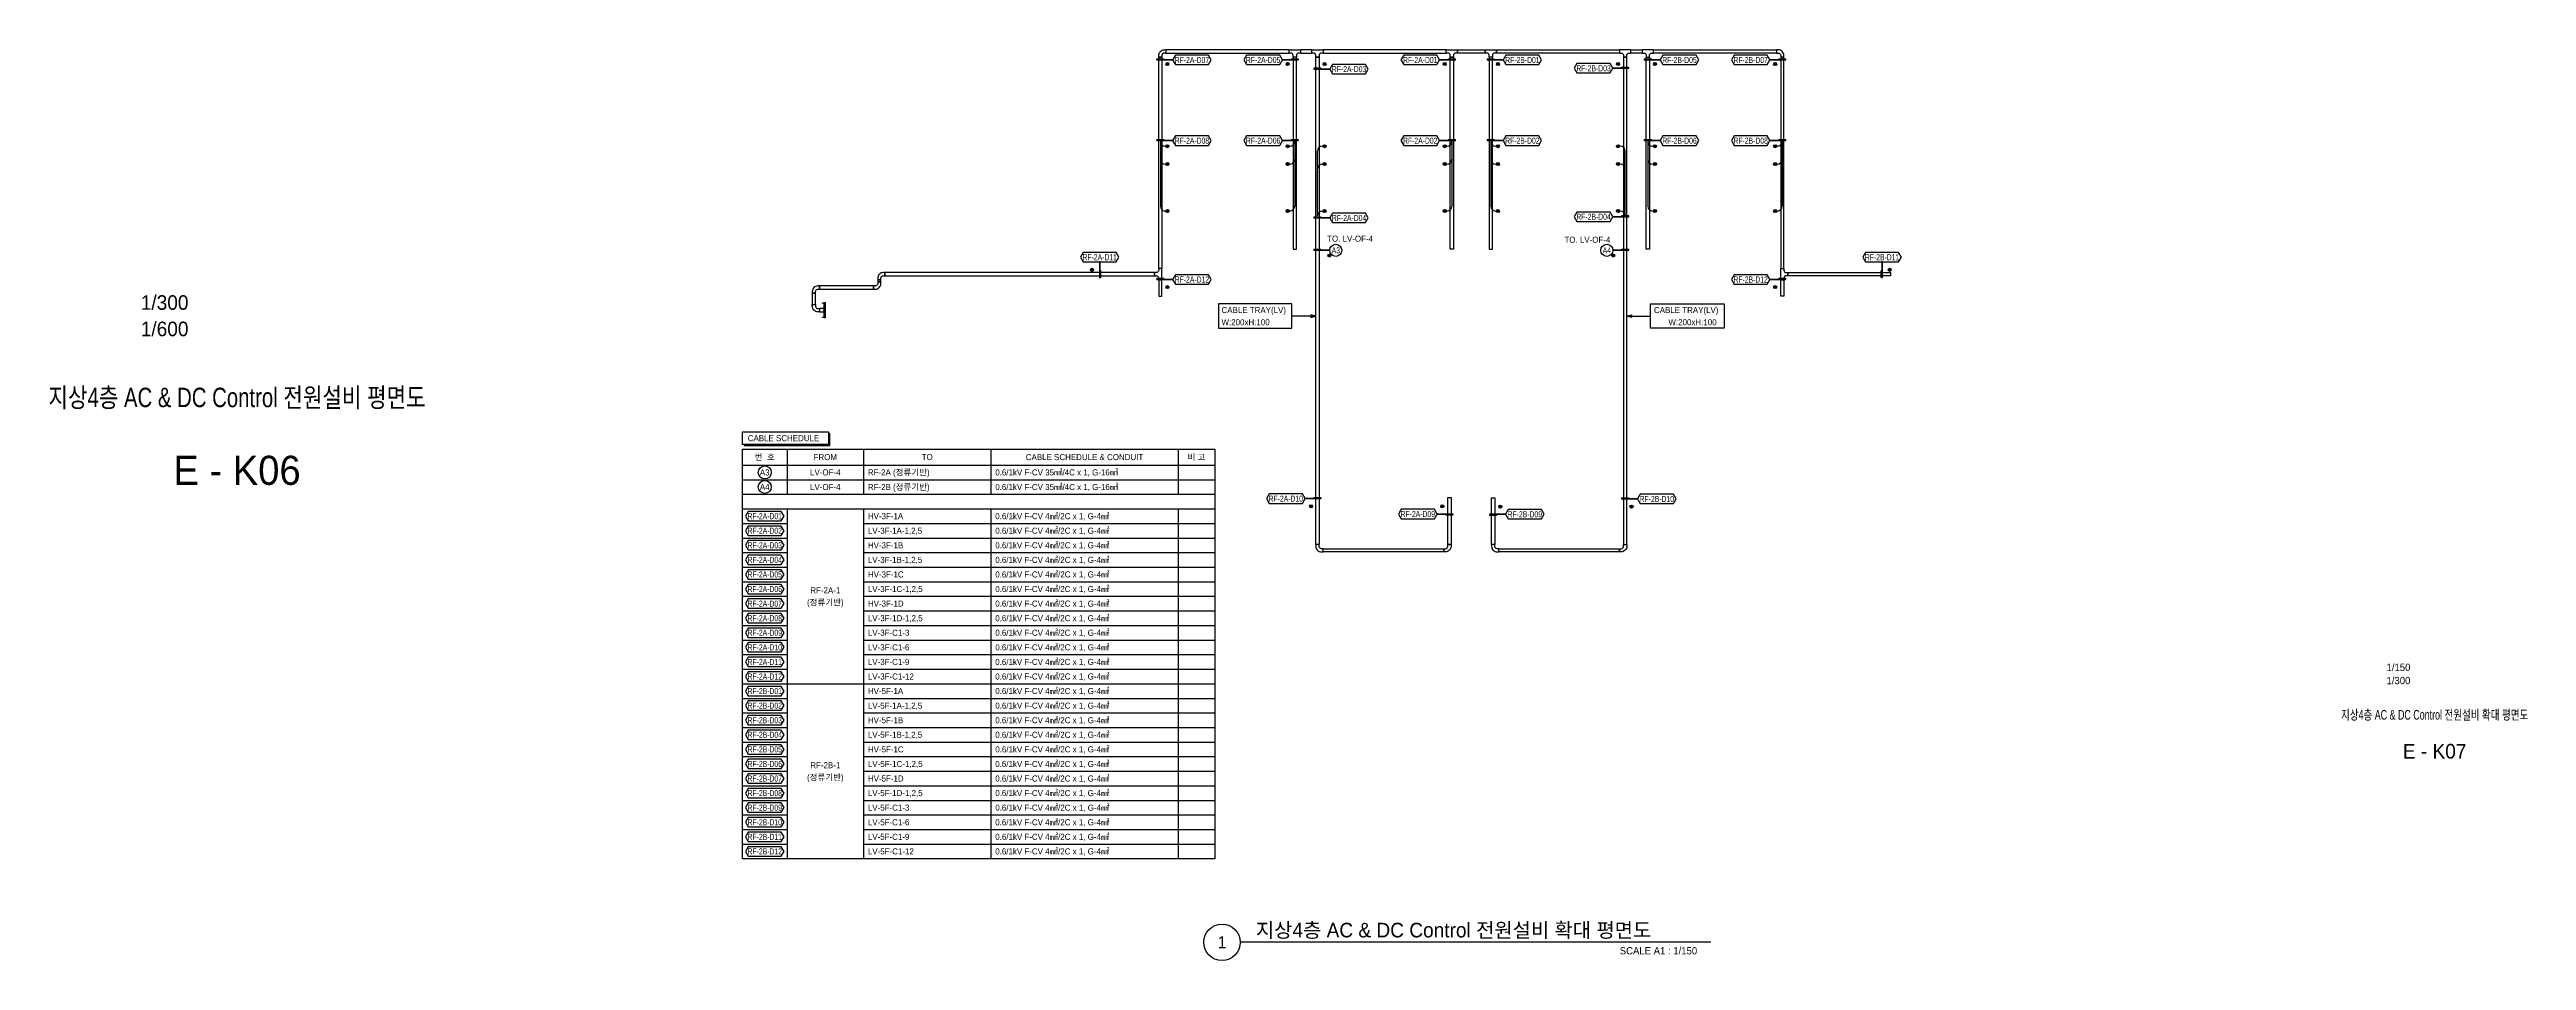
# Model space of a CAD drawing. Header units: millimetres. Extents: x 33052 to 374593, y 4425 to 1197630.
# Drawn here: x 221674 to 374593, y 717225 to 773471 of the extents above; entities that cross this region are included whole.
import ezdxf
from ezdxf.enums import TextEntityAlignment as Align

# ---------------------------------------------------------------- set-up
doc = ezdxf.new("R2010")
doc.units = ezdxf.units.MM
doc.header["$LTSCALE"] = 50
for name, color, linetype in [('-----26 Electrical Cable Tray_CONT', 3, 'Continuous'), ('-----29 Indicator', 1, 'Continuous'), ('-----29 주기', 1, 'Continuous'), ('-----30 Text', 2, 'Continuous'), ('-----41 Drawing Title', 2, 'Continuous'), ('-----42 Drawing Number', 2, 'Continuous'), ('-----43 Drawing Scale', 3, 'Continuous'), ('AC CONTROL CABLE', 4, 'Continuous'), ('DC CONTROL CABLE', 1, 'Continuous')]:
    doc.layers.add(name, color=color, linetype=linetype)
doc.styles.add('ELEC', font='')
doc.styles.get('ELEC').set_extended_font_data('Dotum')

msp = doc.modelspace()

# ---------------------------------------------------------------- hatches: boundary and pattern name
at = {"layer": 'AC CONTROL CABLE', "linetype": 'Continuous'}
h = msp.add_hatch(color=256, dxfattribs=at)
edge = h.paths.add_edge_path()
edge.add_arc((300690, 760750), 93.6, 180, 540, ccw=False)
h = msp.add_hatch(color=256, dxfattribs=at)
edge = h.paths.add_edge_path()
edge.add_arc((318210, 760750), 93.6, 0, 360)
at = {"layer": 'DC CONTROL CABLE', "linetype": 'Continuous'}
h = msp.add_hatch(color=256, dxfattribs=at)
edge = h.paths.add_edge_path()
edge.add_arc((290690, 772575), 93.6, 180, 540, ccw=False)
h = msp.add_hatch(color=256, dxfattribs=at)
edge = h.paths.add_edge_path()
edge.add_arc((298110, 772575), 93.6, 0, 360)
h = msp.add_hatch(color=256, dxfattribs=at)
edge = h.paths.add_edge_path()
edge.add_arc((300390, 772575), 93.6, 180, 540, ccw=False)
h = msp.add_hatch(color=256, dxfattribs=at)
edge = h.paths.add_edge_path()
edge.add_arc((307810, 772575), 93.6, 0, 360)
h = msp.add_hatch(color=256, dxfattribs=at)
edge = h.paths.add_edge_path()
edge.add_arc((311090, 772575), 93.6, 180, 540, ccw=False)
h = msp.add_hatch(color=256, dxfattribs=at)
edge = h.paths.add_edge_path()
edge.add_arc((318510, 772575), 93.6, 0, 360)
h = msp.add_hatch(color=256, dxfattribs=at)
edge = h.paths.add_edge_path()
edge.add_arc((320790, 772575), 93.6, 180, 540, ccw=False)
h = msp.add_hatch(color=256, dxfattribs=at)
edge = h.paths.add_edge_path()
edge.add_arc((328210, 772575), 93.6, 0, 360)
h = msp.add_hatch(color=256, dxfattribs=at)
edge = h.paths.add_edge_path()
edge.add_arc((290690, 767500), 93.6, 180, 540, ccw=False)
h = msp.add_hatch(color=256, dxfattribs=at)
edge = h.paths.add_edge_path()
edge.add_arc((290690, 766400), 93.6, 180, 540, ccw=False)
h = msp.add_hatch(color=256, dxfattribs=at)
edge = h.paths.add_edge_path()
edge.add_arc((298110, 767500), 93.6, 0, 360)
h = msp.add_hatch(color=256, dxfattribs=at)
edge = h.paths.add_edge_path()
edge.add_arc((298110, 766400), 93.6, 0, 360)
h = msp.add_hatch(color=256, dxfattribs=at)
edge = h.paths.add_edge_path()
edge.add_arc((300390, 767500), 93.6, 180, 540, ccw=False)
h = msp.add_hatch(color=256, dxfattribs=at)
edge = h.paths.add_edge_path()
edge.add_arc((300390, 766400), 93.6, 180, 540, ccw=False)
h = msp.add_hatch(color=256, dxfattribs=at)
edge = h.paths.add_edge_path()
edge.add_arc((307810, 767500), 93.6, 0, 360)
h = msp.add_hatch(color=256, dxfattribs=at)
edge = h.paths.add_edge_path()
edge.add_arc((307810, 766400), 93.6, 0, 360)
h = msp.add_hatch(color=256, dxfattribs=at)
edge = h.paths.add_edge_path()
edge.add_arc((311090, 767500), 93.6, 180, 540, ccw=False)
h = msp.add_hatch(color=256, dxfattribs=at)
edge = h.paths.add_edge_path()
edge.add_arc((311090, 766400), 93.6, 180, 540, ccw=False)
h = msp.add_hatch(color=256, dxfattribs=at)
edge = h.paths.add_edge_path()
edge.add_arc((318510, 767500), 93.6, 0, 360)
h = msp.add_hatch(color=256, dxfattribs=at)
edge = h.paths.add_edge_path()
edge.add_arc((318510, 766400), 93.6, 0, 360)
h = msp.add_hatch(color=256, dxfattribs=at)
edge = h.paths.add_edge_path()
edge.add_arc((320790, 767500), 93.6, 180, 540, ccw=False)
h = msp.add_hatch(color=256, dxfattribs=at)
edge = h.paths.add_edge_path()
edge.add_arc((320790, 766400), 93.6, 180, 540, ccw=False)
h = msp.add_hatch(color=256, dxfattribs=at)
edge = h.paths.add_edge_path()
edge.add_arc((328210, 767500), 93.6, 0, 360)
h = msp.add_hatch(color=256, dxfattribs=at)
edge = h.paths.add_edge_path()
edge.add_arc((328210, 766400), 93.6, 0, 360)
h = msp.add_hatch(color=256, dxfattribs=at)
edge = h.paths.add_edge_path()
edge.add_arc((290690, 763500), 93.6, 180, 540, ccw=False)
h = msp.add_hatch(color=256, dxfattribs=at)
edge = h.paths.add_edge_path()
edge.add_arc((298110, 763500), 93.6, 0, 360)
h = msp.add_hatch(color=256, dxfattribs=at)
edge = h.paths.add_edge_path()
edge.add_arc((300390, 763500), 93.6, 180, 540, ccw=False)
h = msp.add_hatch(color=256, dxfattribs=at)
edge = h.paths.add_edge_path()
edge.add_arc((307810, 763500), 93.6, 0, 360)
h = msp.add_hatch(color=256, dxfattribs=at)
edge = h.paths.add_edge_path()
edge.add_arc((311090, 763500), 93.6, 180, 540, ccw=False)
h = msp.add_hatch(color=256, dxfattribs=at)
edge = h.paths.add_edge_path()
edge.add_arc((318510, 763500), 93.6, 0, 360)
h = msp.add_hatch(color=256, dxfattribs=at)
edge = h.paths.add_edge_path()
edge.add_arc((320790, 763500), 93.6, 180, 540, ccw=False)
h = msp.add_hatch(color=256, dxfattribs=at)
edge = h.paths.add_edge_path()
edge.add_arc((328210, 763500), 93.6, 0, 360)
h = msp.add_hatch(color=256, dxfattribs=at)
edge = h.paths.add_edge_path()
edge.add_arc((286036, 759868), 93.6, -90, 270)
h = msp.add_hatch(color=256, dxfattribs=at)
edge = h.paths.add_edge_path()
edge.add_arc((290690, 758800), 93.6, 180, 540, ccw=False)
h = msp.add_hatch(color=256, dxfattribs=at)
edge = h.paths.add_edge_path()
edge.add_arc((328210, 758800), 93.6, 0, 360)
h = msp.add_hatch(color=256, dxfattribs=at)
edge = h.paths.add_edge_path()
edge.add_arc((335284, 759868), 93.6, 270, 630, ccw=False)
h = msp.add_hatch(color=256, dxfattribs=at)
edge = h.paths.add_edge_path()
edge.add_arc((299560, 745266), 93.6, 0, 360)
h = msp.add_hatch(color=256, dxfattribs=at)
edge = h.paths.add_edge_path()
edge.add_arc((307659, 745265), 93.6, 360, 720, ccw=False)
h = msp.add_hatch(color=256, dxfattribs=at)
edge = h.paths.add_edge_path()
edge.add_arc((311241, 745249), 93.6, -180, 180)
h = msp.add_hatch(color=256, dxfattribs=at)
edge = h.paths.add_edge_path()
edge.add_arc((319340, 745249), 93.6, -180, 180, ccw=False)

# ---------------------------------------------------------------- linework, layer by layer
at = {"layer": '-----26 Electrical Cable Tray_CONT', "elevation": 0}
for points in [[(290500, 773250, 0.4142136), (290350, 773100), (290350, 773000), (290150, 773000), (290150, 773100, -0.4142136), (290500, 773450), (290600, 773450), (290600, 773250)], [(298200, 773250), (298200, 773450), (298900, 773450), (298900, 773250), (298800, 773250, 0.4142136), (298650, 773100), (298650, 773000), (298450, 773000), (298450, 773100, 0.4142136), (298300, 773250)], [(299600, 773250), (299600, 773450), (300300, 773450), (300300, 773250), (300200, 773250, 0.4142136), (300050, 773100), (300050, 773000), (299850, 773000), (299850, 773100, 0.4142136), (299700, 773250)], [(307899, 773250), (307899, 773450), (308599, 773450), (308599, 773250), (308499, 773250, 0.4142136), (308349, 773100), (308349, 773000), (308149, 773000), (308149, 773100, 0.4142136), (307999, 773250)], [(310299, 773250), (310299, 773450), (310999, 773450), (310999, 773250), (310899, 773250, 0.4142136), (310749, 773100), (310749, 773000), (310549, 773000), (310549, 773100, 0.4142136), (310399, 773250)], [(319300, 773250), (319300, 773450), (318600, 773450), (318600, 773250), (318700, 773250, -0.4142136), (318850, 773100), (318850, 773000), (319050, 773000), (319050, 773100, -0.4142136), (319200, 773250)], [(320700, 773250), (320700, 773450), (320000, 773450), (320000, 773250), (320100, 773250, -0.4142136), (320250, 773100), (320250, 773000), (320450, 773000), (320450, 773100, -0.4142136), (320600, 773250)], [(328400, 773250, -0.4142136), (328550, 773100), (328550, 773000), (328750, 773000), (328750, 773100, 0.4142136), (328400, 773450), (328300, 773450), (328300, 773250)], [(268962, 758525, -0.4142136), (269112, 758675), (269212, 758675), (269212, 758875), (269112, 758875, 0.4142136), (268762, 758525), (268762, 758425), (268962, 758425)], [(272802, 759025, -0.4142136), (272652, 758875), (272552, 758875), (272552, 758675), (272652, 758675, 0.4142136), (273002, 759025), (273002, 759125), (272802, 759125)], [(273002, 759350, -0.4142136), (273152, 759500), (273252, 759500), (273252, 759700), (273152, 759700, 0.4142136), (272802, 759350), (272802, 759250), (273002, 759250)], [(290150, 759250), (290350, 759250), (290350, 759950), (290150, 759950), (290150, 759850, -0.4142136), (290000, 759700), (289900, 759700), (289900, 759500), (290000, 759500, -0.4142136), (290150, 759350)], [(328750, 759250), (328550, 759250), (328550, 759950), (328750, 759950), (328750, 759850, 0.4142136), (328900, 759700), (329000, 759700), (329000, 759500), (328900, 759500, 0.4142136), (328750, 759350)], [(268962, 757625, 0.4142136), (269112, 757475), (269212, 757475), (269212, 757275), (269112, 757275, -0.4142136), (268762, 757625), (268762, 757725), (268962, 757725)], [(307849, 742650, 0.4142136), (307999, 742800), (307999, 742900), (308199, 742900), (308199, 742800, -0.4142136), (307849, 742450), (307749, 742450), (307749, 742650)], [(311051, 742650, -0.4142136), (310901, 742800), (310901, 742900), (310701, 742900), (310701, 742800, 0.4142136), (311051, 742450), (311151, 742450), (311151, 742650)], [(318700, 742650, 0.4142136), (318850, 742800), (318850, 742900), (319050, 742900), (319050, 742800, -0.4142136), (318700, 742450), (318600, 742450), (318600, 742650)]]:
    msp.add_lwpolyline(points, format="xyb", close=True, dxfattribs=at)
for points in [[(290350, 759950), (290150, 759950), (290150, 773000), (290350, 773000)], [(298200, 773250), (298200, 773450), (290600, 773450), (290600, 773250)], [(298450, 761150), (298650, 761150), (298650, 773000), (298450, 773000)], [(299600, 773250), (299600, 773450), (298900, 773450), (298900, 773250)], [(300050, 742900), (299850, 742900), (299850, 773000), (300050, 773000)], [(307899, 773250), (307899, 773450), (300300, 773450), (300300, 773250)], [(308350, 761150), (308150, 761150), (308149, 773000), (308349, 773000)], [(308599, 773250), (308599, 773450), (310299, 773450), (310299, 773250)], [(310550, 761150), (310750, 761150), (310749, 773000), (310549, 773000)], [(310999, 773250), (310999, 773450), (318600, 773450), (318600, 773250)], [(318850, 742900), (319050, 742900), (319050, 773000), (318850, 773000)], [(319300, 773250), (319300, 773450), (320000, 773450), (320000, 773250)], [(320450, 761150), (320250, 761150), (320250, 773000), (320450, 773000)], [(320700, 773250), (320700, 773450), (328300, 773450), (328300, 773250)], [(328550, 759950), (328750, 759950), (328750, 773000), (328550, 773000)], [(269212, 758875), (269212, 758675), (272552, 758675), (272552, 758875)], [(273002, 759250), (272802, 759250), (272802, 759125), (273002, 759125)], [(290150, 758250), (290350, 758250), (290350, 759250), (290150, 759250)], [(328750, 758250), (328550, 758250), (328550, 759250), (328750, 759250)], [(268962, 758425), (268762, 758425), (268762, 757725), (268962, 757725)], [(269500, 757275), (269500, 757475), (269212, 757475), (269212, 757275)], [(308199, 742900), (307999, 742900), (307999, 745815), (308199, 745815)], [(310901, 742900), (310701, 742900), (310701, 745799), (310901, 745799)]]:
    msp.add_lwpolyline(points, close=True, dxfattribs=at)
at = {"layer": '-----26 Electrical Cable Tray_CONT'}
for points in [[(273252, 759700), (273252, 759500), (289900, 759500), (289900, 759700)], [(335324, 759700), (335324, 759500), (329000, 759500), (329000, 759700)], [(300300, 742450), (300300, 742650), (307749, 742650), (307749, 742450)], [(311151, 742450), (311151, 742650), (318600, 742650), (318600, 742450)]]:
    msp.add_lwpolyline(points, close=True, dxfattribs=at)
msp.add_lwpolyline([(300200, 742650, -0.4142136), (300050, 742800), (300050, 742900), (299850, 742900), (299850, 742800, 0.4142136), (300200, 742450), (300300, 742450), (300300, 742650)], format="xyb", close=True, dxfattribs=at)
at = {"layer": '-----29 Indicator', "color": 1}
for p, q in [((299850, 757010), (298379, 757010)), ((299850, 757010), (299550, 757085)), ((299550, 757085), (299550, 756935)), ((299550, 756935), (299850, 757010)), ((319050, 757010), (319350, 757085)), ((319350, 756935), (319050, 757010)), ((319050, 757010), (320521, 757010)), ((319350, 757085), (319350, 756935))]:
    msp.add_line(p, q, dxfattribs=at)
at = {"layer": '-----29 Indicator', "lineweight": 100, "elevation": 0}
for points in [[(291013, 772826), (291013, 772826), (290042, 772826), (290042, 772879), (290458, 772879), (290458, 772790)], [(297787, 772826), (297787, 772826), (298758, 772826), (298758, 772879), (298342, 772879), (298342, 772790)], [(300713, 772264), (300713, 772264), (299742, 772264), (299742, 772317), (300158, 772317), (300158, 772228)], [(307487, 772826), (307487, 772826), (308458, 772826), (308458, 772879), (308042, 772879), (308042, 772790)], [(311413, 772826), (311413, 772826), (310442, 772826), (310442, 772879), (310858, 772879), (310858, 772790)], [(318187, 772313), (318187, 772313), (319158, 772313), (319158, 772367), (318742, 772367), (318742, 772278)], [(321113, 772826), (321113, 772826), (320142, 772826), (320142, 772879), (320558, 772879), (320558, 772790)], [(327887, 772826), (327887, 772826), (328858, 772826), (328858, 772879), (328442, 772879), (328442, 772790)], [(291013, 767845), (291013, 767845), (290042, 767845), (290042, 767898), (290458, 767898), (290458, 767809)], [(297787, 767845), (297787, 767845), (298758, 767845), (298758, 767898), (298342, 767898), (298342, 767809)], [(311413, 767845), (311413, 767845), (310442, 767845), (310442, 767898), (310858, 767898), (310858, 767809)], [(321113, 767845), (321113, 767845), (320142, 767845), (320142, 767898), (320558, 767898), (320558, 767809)], [(327887, 767845), (327887, 767845), (328858, 767845), (328858, 767898), (328442, 767898), (328442, 767809)], [(300713, 763072), (300713, 763072), (299742, 763072), (299742, 763125), (300158, 763125), (300158, 763036)], [(318187, 763147), (318187, 763147), (319158, 763147), (319158, 763201), (318742, 763201), (318742, 763112)], [(286509, 760363), (286509, 760363), (286509, 759392), (286563, 759392), (286563, 759808), (286474, 759808)], [(291013, 759273), (291013, 759273), (290042, 759273), (290042, 759327), (290458, 759327), (290458, 759238)], [(327887, 759273), (327887, 759273), (328858, 759273), (328858, 759327), (328442, 759327), (328442, 759238)], [(299187, 745740), (299187, 745740), (300158, 745740), (300158, 745793), (299742, 745793), (299742, 745704)], [(307336, 744792), (307336, 744792), (308307, 744792), (308307, 744739), (307891, 744739), (307891, 744828)], [(311564, 744775), (311564, 744775), (310593, 744775), (310593, 744722), (311009, 744722), (311009, 744811)], [(319713, 745722), (319713, 745722), (318742, 745722), (318742, 745775), (319158, 745775), (319158, 745686)]]:
    msp.add_lwpolyline(points, dxfattribs=at)
at = {"layer": '-----29 Indicator', "lineweight": 100}
for points in [[(307487, 767845), (307487, 767845), (308458, 767845), (308458, 767898), (308042, 767898), (308042, 767809)], [(300713, 761073), (300713, 761073), (299742, 761073), (299742, 761126), (300158, 761126), (300158, 761037)], [(318187, 761073), (318187, 761073), (319158, 761073), (319158, 761126), (318742, 761126), (318742, 761037)], [(334811, 760363), (334811, 760363), (334811, 759392), (334757, 759392), (334757, 759808), (334846, 759808)]]:
    msp.add_lwpolyline(points, dxfattribs=at)
at = {"layer": '-----29 Indicator', "color": 1, "elevation": 0}
for points in [[(293842, 757760), (293842, 756260), (298379, 756260), (298379, 757760)], [(325058, 757760), (325058, 756260), (320521, 756260), (320521, 757760)]]:
    msp.add_lwpolyline(points, close=True, dxfattribs=at)
at = {"layer": '-----29 Indicator'}
for centre in [(301084, 761073), (317816, 761073)]:
    msp.add_circle(centre, 371, dxfattribs=at)
at = {"layer": '-----29 주기', "elevation": 0}
for points in [[(291180, 773114), (291013, 772826), (291180, 772537), (293225, 772537), (293392, 772826), (293225, 773114)], [(295575, 773114), (295408, 772826), (295575, 772537), (297620, 772537), (297787, 772826), (297620, 773114)], [(300880, 772553), (300713, 772264), (300880, 771975), (302925, 771975), (303092, 772264), (302925, 772553)], [(305275, 773114), (305108, 772826), (305275, 772537), (307320, 772537), (307487, 772826), (307320, 773114)], [(311580, 773114), (311413, 772826), (311580, 772537), (313625, 772537), (313792, 772826), (313625, 773114)], [(315975, 772602), (315808, 772313), (315975, 772025), (318020, 772025), (318187, 772313), (318020, 772602)], [(321280, 773114), (321113, 772826), (321280, 772537), (323325, 772537), (323492, 772826), (323325, 773114)], [(325675, 773114), (325508, 772826), (325675, 772537), (327720, 772537), (327887, 772826), (327720, 773114)], [(291180, 768134), (291013, 767845), (291180, 767556), (293225, 767556), (293392, 767845), (293225, 768134)], [(295575, 768134), (295408, 767845), (295575, 767556), (297620, 767556), (297787, 767845), (297620, 768134)], [(311580, 768134), (311413, 767845), (311580, 767556), (313625, 767556), (313792, 767845), (313625, 768134)], [(321280, 768134), (321113, 767845), (321280, 767556), (323325, 767556), (323492, 767845), (323325, 768134)], [(325675, 768134), (325508, 767845), (325675, 767556), (327720, 767556), (327887, 767845), (327720, 768134)], [(300880, 763361), (300713, 763072), (300880, 762783), (302925, 762783), (303092, 763072), (302925, 763361)], [(315975, 763436), (315808, 763147), (315975, 762859), (318020, 762859), (318187, 763147), (318020, 763436)], [(285486, 760940), (285320, 760652), (285486, 760363), (287532, 760363), (287699, 760652), (287532, 760940)], [(291180, 759562), (291013, 759273), (291180, 758984), (293225, 758984), (293392, 759273), (293225, 759562)], [(325675, 759562), (325508, 759273), (325675, 758984), (327720, 758984), (327887, 759273), (327720, 759562)], [(296975, 746028), (296808, 745740), (296975, 745451), (299020, 745451), (299187, 745740), (299020, 746028)], [(305124, 745081), (304957, 744792), (305124, 744503), (307169, 744503), (307336, 744792), (307169, 745081)], [(311731, 745064), (311564, 744775), (311731, 744487), (313776, 744487), (313943, 744775), (313776, 745064)], [(319880, 746011), (319713, 745722), (319880, 745433), (321925, 745433), (322092, 745722), (321925, 746011)]]:
    msp.add_lwpolyline(points, close=True, dxfattribs=at)
at = {"layer": '-----29 주기'}
for points in [[(305275, 768134), (305108, 767845), (305275, 767556), (307320, 767556), (307487, 767845), (307320, 768134)], [(333788, 760940), (333621, 760652), (333788, 760363), (335834, 760363), (336000, 760652), (335834, 760940)]]:
    msp.add_lwpolyline(points, close=True, dxfattribs=at)
at = {"layer": '-----41 Drawing Title', "color": 7}
msp.add_line((324236, 718350), (295189, 718350), dxfattribs=at)
msp.add_circle((294064, 718350), 1125, dxfattribs=at)
at = {"color": 0, "elevation": 0}
for points in [[(269400, 757800), (269400, 757825), (269500, 757825), (269500, 756925), (269400, 756925), (269400, 756950)], [(269500, 757850), (269550, 757850), (269550, 756900), (269500, 756900), (269500, 757850)]]:
    msp.add_lwpolyline(points, dxfattribs=at)
at = {"layer": 'AC CONTROL CABLE', "linetype": 'Continuous'}
for points in [[(299950, 761866, 0, 202, 0), (299950, 761416, 0, 0, 0), (299950, 761050, 0, 0, 0.4142136), (300250, 760750, 0, 0, 0), (300690, 760750, 0, 0, 0)], [(318950, 761866, 0, 202, 0), (318950, 761416, 0, 0, 0), (318950, 761050, 0, 0, -0.4142136), (318650, 760750, 0, 0, 0), (318210, 760750, 0, 0, 0)]]:
    msp.add_lwpolyline(points, format="xyseb", dxfattribs=at)
for centre in [(300690, 760750), (318210, 760750, 0)]:
    msp.add_circle(centre, 93.8, dxfattribs=at)
at = {"layer": 'DC CONTROL CABLE', "linetype": 'Continuous'}
for p, q in [((290253, 767800, 0), (290253, 763800, 0)), ((298547, 767800, 0), (298547, 763800, 0)), ((308247, 767800), (308247, 763800)), ((310653, 767800, 0), (310653, 763800, 0)), ((320353, 767800, 0), (320353, 763800, 0)), ((328647, 767800), (328647, 763800)), ((290553, 767500, 0), (290690, 767500)), ((290553, 766400, 0), (290690, 766400)), ((298247, 767500, 0), (298110, 767500)), ((298247, 766400, 0), (298110, 766400)), ((299953, 763200, 0), (299953, 767200, 0)), ((300253, 767500, 0), (300390, 767500)), ((300253, 766400, 0), (300390, 766400)), ((307947, 767500), (307810, 767500, 0)), ((307947, 766400), (307810, 766400, 0)), ((310953, 767500, 0), (311090, 767500)), ((310953, 766400, 0), (311090, 766400)), ((318647, 767500), (318510, 767500, 0)), ((318647, 766400), (318510, 766400, 0)), ((318947, 763200), (318947, 767200)), ((320653, 767500, 0), (320790, 767500)), ((320653, 766400, 0), (320790, 766400)), ((328347, 767500), (328210, 767500, 0)), ((328347, 766400), (328210, 766400, 0)), ((290553, 763500, 0), (290690, 763500)), ((298247, 763500, 0), (298110, 763500)), ((300253, 763500, 0), (300390, 763500)), ((307947, 763500), (307810, 763500, 0)), ((310953, 763500, 0), (311090, 763500)), ((318647, 763500), (318510, 763500, 0)), ((320653, 763500, 0), (320790, 763500)), ((328347, 763500), (328210, 763500, 0))]:
    msp.add_line(p, q, dxfattribs=at)
at = {"layer": 'DC CONTROL CABLE', "linetype": 'Continuous', "elevation": 0}
for points in [[(290250, 773370, 0, 202, 0), (290250, 772920, 0, 0, 0), (290250, 772875, 0, 0, 0.4142136), (290550, 772575, 0, 0, 0), (290690, 772575, 0, 0, 0)], [(298550, 773370, 0, 202, 0), (298550, 772920, 0, 0, 0), (298550, 772875, 0, 0, -0.4142136), (298250, 772575, 0, 0, 0), (298110, 772575, 0, 0, 0)], [(299950, 771780, 0, 202, 0), (299950, 772230, 0, 0, 0), (299950, 772275, 0, 0, -0.4142136), (300250, 772575, 0, 0, 0), (300390, 772575, 0, 0, 0)], [(308250, 773370, 0, 202, 0), (308250, 772920, 0, 0, 0), (308250, 772875, 0, 0, -0.4142136), (307950, 772575, 0, 0, 0), (307810, 772575, 0, 0, 0)], [(310650, 773370, 0, 202, 0), (310650, 772920, 0, 0, 0), (310650, 772875, 0, 0, 0.4142136), (310950, 772575, 0, 0, 0), (311090, 772575, 0, 0, 0)], [(318950, 771780, 0, 202, 0), (318950, 772230, 0, 0, 0), (318950, 772275, 0, 0, 0.4142136), (318650, 772575, 0, 0, 0), (318510, 772575, 0, 0, 0)], [(320350, 773370, 0, 202, 0), (320350, 772920, 0, 0, 0), (320350, 772875, 0, 0, 0.4142136), (320650, 772575, 0, 0, 0), (320790, 772575, 0, 0, 0)], [(328650, 773370, 0, 202, 0), (328650, 772920, 0, 0, 0), (328650, 772875, 0, 0, -0.4142136), (328350, 772575, 0, 0, 0), (328210, 772575, 0, 0, 0)], [(290253, 768451, 0, 202, 0), (290253, 768001, 0, 0, 0), (290253, 767800, 0, 0, 0)], [(298547, 768451, 0, 202, 0), (298547, 768001, 0, 0, 0), (298547, 767800, 0, 0, 0)], [(310653, 768451, 0, 202, 0), (310653, 768001, 0, 0, 0), (310653, 767800, 0, 0, 0)], [(320353, 768451, 0, 202, 0), (320353, 768001, 0, 0, 0), (320353, 767800, 0, 0, 0)], [(328647, 768451, 0, 202, 0), (328647, 768001, 0, 0, 0), (328647, 767800, 0, 0, 0)], [(299953, 762549, 0, 202, 0), (299953, 762999, 0, 0, 0), (299953, 763200, 0, 0, 0)], [(318947, 762549, 0, 202, 0), (318947, 762999, 0, 0, 0), (318947, 763200, 0, 0, 0)], [(290250, 759961, 0, 202, 0), (290250, 759511, 0, 0, 0), (290250, 759100, 0, 0, 0.4142136), (290550, 758800, 0, 0, 0), (290690, 758800, 0, 0, 0)], [(328650, 759961, 0, 202, 0), (328650, 759511, 0, 0, 0), (328650, 759100, 0, 0, -0.4142136), (328350, 758800, 0, 0, 0), (328210, 758800, 0, 0, 0)], [(287198, 759600, 0, 202, 0), (286748, 759600, 0, 0, 0), (286336, 759600, 0, 0, -0.4142136), (286036, 759900, 0, 0, 0), (286036, 759900, 0, 0, 0)], [(299950, 746428, 0, 202, 0), (299950, 745978, 0, 0, 0), (299950, 745566, 0, 0, -0.4142136), (299650, 745266, 0, 0, 0), (299510, 745266, 0, 0, 0)], [(318950, 746410, 0, 202, 0), (318950, 745960, 0, 0, 0), (318950, 745549, 0, 0, 0.4142136), (319250, 745249, 0, 0, 0), (319390, 745249, 0, 0, 0)], [(308099, 744104, 0, 202, 0), (308099, 744554, 0, 0, 0), (308099, 744965, 0, 0, 0.4142136), (307799, 745265, 0, 0, 0), (307659, 745265, 0, 0, 0)], [(310801, 744087, 0, 202, 0), (310801, 744537, 0, 0, 0), (310801, 744949, 0, 0, -0.4142136), (311101, 745249, 0, 0, 0), (311241, 745249, 0, 0, 0)]]:
    msp.add_lwpolyline(points, format="xyseb", dxfattribs=at)
at = {"layer": 'DC CONTROL CABLE', "linetype": 'Continuous'}
for points in [[(308247, 768451, 0, 202, 0), (308247, 768001, 0, 0, 0), (308247, 767800, 0, 0, 0)], [(334123, 759600, 0, 202, 0), (334573, 759600, 0, 0, 0), (334984, 759600, 0, 0, 0.4142136), (335284, 759900, 0, 0, 0), (335284, 759900, 0, 0, 0)]]:
    msp.add_lwpolyline(points, format="xyseb", dxfattribs=at)
for centre in [(290690, 772575, 0), (298110, 772575, 0), (300390, 772575, 0), (307810, 772575), (311090, 772575, 0), (318510, 772575), (320790, 772575, 0), (328210, 772575), (290690, 767500, 0), (290690, 766400, 0), (298110, 767500, 0), (298110, 766400, 0), (300390, 767500, 0), (300390, 766400, 0), (307810, 767500), (307810, 766400), (311090, 767500, 0), (311090, 766400, 0), (318510, 767500), (318510, 766400), (320790, 767500, 0), (320790, 766400, 0), (328210, 767500), (328210, 766400), (290690, 763500, 0), (298110, 763500, 0), (300390, 763500, 0), (307810, 763500), (311090, 763500, 0), (318510, 763500), (320790, 763500, 0), (328210, 763500), (286036, 759868), (290690, 758800, 0), (328210, 758800), (335284, 759868, 0), (299560, 745266, 0), (307659, 745265, 0), (311241, 745249, 0), (319340, 745249, 0)]:
    msp.add_circle(centre, 93.8, dxfattribs=at)
for centre, start, end in [((290553, 767800, 0), 180, 270), ((298247, 767800, 0), 270, 0), ((307947, 767800), 270, 0), ((310953, 767800, 0), 180, 270), ((320653, 767800, 0), 180, 270), ((328347, 767800), 270, 0), ((290553, 766700, 0), 180, 270), ((298247, 766700, 0), 270, 0), ((300253, 767200, 0), 90, 180), ((300253, 766100, 0), 90, 180), ((307947, 766700), 270, 0), ((310953, 766700, 0), 180, 270), ((318647, 767200), 0, 90), ((318647, 766100), 0, 90), ((320653, 766700, 0), 180, 270), ((328347, 766700), 270, 0), ((290553, 763800, 0), 180, 270), ((298247, 763800, 0), 270, 0), ((300253, 763200, 0), 90, 180), ((307947, 763800), 270, 0), ((310953, 763800, 0), 180, 270), ((318647, 763200), 0, 90), ((320653, 763800, 0), 180, 270), ((328347, 763800), 270, 0)]:
    msp.add_arc(centre, 300, start, end, dxfattribs=at)

# ---------------------------------------------------------------- texts
at = {"layer": '-----26 Electrical Cable Tray_CONT', "style": 'ELEC'}
for s, p in [('CABLE TRAY(LV)', (294030, 757385, 0)), ('CABLE TRAY(LV)', (320730, 757385, 0)), ('W:200xH:100', (294030, 756635, 0)), ('W:200xH:100', (321622, 756635, 0))]:
    msp.add_text(s, height=375, dxfattribs=at).set_placement(p, align=Align.MIDDLE_LEFT)
at = {"layer": '-----30 Text', "linetype": 'Continuous', "style": 'ELEC', "width": 0.7}
for s, p in [('RF-2A-D07', (292203, 772826, 0)), ('RF-2A-D05', (296597, 772826, 0)), ('RF-2A-D03', (301903, 772264, 0)), ('RF-2A-D01', (306297, 772826, 0)), ('RF-2B-D01', (312603, 772826, 0)), ('RF-2B-D03', (316997, 772313)), ('RF-2B-D05', (322303, 772826, 0)), ('RF-2B-D07', (326697, 772826)), ('RF-2A-D08', (292203, 767845, 0)), ('RF-2A-D06', (296597, 767845, 0)), ('RF-2A-D02', (306297, 767845)), ('RF-2B-D02', (312603, 767845, 0)), ('RF-2B-D06', (322303, 767845, 0)), ('RF-2B-D08', (326697, 767845)), ('RF-2A-D04', (301903, 763072, 0)), ('RF-2B-D04', (316997, 763147)), ('RF-2A-D11', (286509, 760652, 0)), ('A3', (301084, 761073)), ('A4', (317816, 761073)), ('RF-2B-D11', (334811, 760652)), ('RF-2A-D12', (292203, 759273, 0)), ('RF-2B-D12', (326697, 759273, 0)), ('RF-2A-D10', (297997, 745740, 0)), ('RF-2A-D09', (306146, 744792, 0)), ('RF-2B-D09', (312754, 744775, 0)), ('RF-2B-D10', (320903, 745722, 0))]:
    msp.add_text(s, height=375, dxfattribs=at).set_placement(p, align=Align.MIDDLE)
at = {"layer": '-----30 Text', "style": 'ELEC'}
for p in [(301967, 761796), (316619, 761728)]:
    msp.add_text('TO. LV-OF-4', height=375, dxfattribs=at).set_placement(p, align=Align.MIDDLE)
at = {"layer": '-----41 Drawing Title', "style": 'ELEC'}
for s, height, width, p in [('지상4층 AC & DC Control 전원설비 평면도', 1200, 0.8, (233250, 751990)), ('지상4층 AC & DC Control 전원설비 확대 평면도', 600, 0.7, (368925, 732395))]:
    msp.add_text(s, height=height, dxfattribs=dict(at, width=width)).set_placement(p, align=Align.MIDDLE_CENTER)
at = {"layer": '-----41 Drawing Title', "color": 7, "style": 'ELEC'}
msp.add_text('1', height=750, dxfattribs=at).set_placement((294064, 718350), align=Align.MIDDLE)
at = {"layer": '-----41 Drawing Title', "color": 2, "style": 'ELEC'}
msp.add_text('지상4층 AC & DC Control 전원설비 확대 평면도', height=900, dxfattribs=at).set_placement((296148, 718650))
at = {"layer": '-----41 Drawing Title', "style": 'ELEC'}
msp.add_text('SCALE A1 : 1/150', height=450, dxfattribs=at).set_placement((323394, 717600), align=Align.RIGHT)
at = {"layer": '-----42 Drawing Number', "style": 'ELEC'}
for s, height, p in [('E - K06', 1800, (233250, 747490)), ('E - K07', 900, (368925, 730145))]:
    msp.add_text(s, height=height, dxfattribs=at).set_placement(p, align=Align.MIDDLE_CENTER)
at = {"layer": '-----43 Drawing Scale', "style": 'ELEC'}
for s, height, p in [('1/300', 900, (228779, 757850)), ('1/600', 900, (228779, 756220)), ('1/150', 450, (366690, 735325)), ('1/300', 450, (366690, 734510))]:
    msp.add_text(s, height=height, dxfattribs=at).set_placement(p, align=Align.MIDDLE_CENTER)
at = {"color": 0, "style": 'ELEC', "width": 0.7}
msp.add_text('LV 트레이 건물용', height=50, rotation=90, dxfattribs=at).set_placement((269446, 757375), align=Align.MIDDLE_CENTER)

# ---------------------------------------------------------------- wipeouts: each hides what was drawn before it
msp.add_wipeout([(293614, 723510), (264453, 723510), (264453, 748801), (293614, 748801)]).dxf.layer = '-----29 Indicator'

# ---------------------------------------------------------------- next in the draw order: linework, layer by layer
at = {"layer": '-----29 Indicator'}
for points in [[(264453, 749869), (269766, 749869), (269766, 749082), (264453, 749082)], [(293614, 723510), (264453, 723510), (264453, 748801), (293614, 748801)]]:
    msp.add_lwpolyline(points, close=True, dxfattribs=at)
for points in [[(264558, 749082), (264558, 749014), (269841, 749014), (269841, 749749), (269766, 749749)], [(264453, 747811), (293614, 747811)], [(267207, 748801), (267207, 746010)], [(271928, 748801), (271928, 746010)], [(279793, 748801), (279793, 746010)], [(291350, 748801), (291350, 746010)], [(264453, 746910), (293614, 746910)], [(264453, 746010), (293614, 746010)], [(264453, 745110), (293614, 745110)], [(267207, 745110), (267207, 723510)], [(271928, 745110), (271928, 723510)], [(279793, 745110), (279793, 723510)], [(291350, 745110), (291350, 723510)], [(264453, 744210), (267207, 744210)], [(264453, 743310), (267207, 743310)], [(271928, 744210), (293614, 744210)], [(271928, 743310), (293614, 743310)], [(264453, 742410), (267207, 742410)], [(271928, 742410), (293614, 742410)], [(264453, 741510), (267207, 741510)], [(264453, 740610), (267207, 740610)], [(271928, 741510), (293614, 741510)], [(271928, 740610), (293614, 740610)], [(264453, 739710), (267207, 739710)], [(264453, 738810), (267207, 738810)], [(271928, 739710), (293614, 739710)], [(271928, 738810), (293614, 738810)], [(264453, 737910), (267207, 737910)], [(271928, 737910), (293614, 737910)], [(264453, 737010), (267207, 737010)], [(264453, 736110), (267207, 736110)], [(271928, 737010), (293614, 737010)], [(271928, 736110), (293614, 736110)], [(264453, 735210), (267207, 735210)], [(264453, 734310), (293614, 734310)], [(271928, 735210), (293614, 735210)], [(264453, 733410), (267207, 733410)], [(264453, 732510), (267207, 732510)], [(271928, 733410), (293614, 733410)], [(271928, 732510), (293614, 732510)], [(264453, 731610), (267207, 731610)], [(271928, 731610), (293614, 731610)], [(264453, 730710), (267207, 730710)], [(264453, 729810), (267207, 729810)], [(271928, 730710), (293614, 730710)], [(271928, 729810), (293614, 729810)], [(264453, 728910), (267207, 728910)], [(264453, 728010), (267207, 728010)], [(271928, 728910), (293614, 728910)], [(271928, 728010), (293614, 728010)], [(264453, 727110), (267207, 727110)], [(271928, 727110), (293614, 727110)], [(264453, 726210), (267207, 726210)], [(264453, 725310), (267207, 725310)], [(271928, 726210), (293614, 726210)], [(271928, 725310), (293614, 725310)], [(264453, 724410), (267207, 724410)], [(271928, 724410), (293614, 724410)]]:
    msp.add_lwpolyline(points, dxfattribs=at)
for centre in [(265830, 747361), (265830, 746461)]:
    msp.add_circle(centre, 402, dxfattribs=at)
at = {"layer": '-----29 주기'}
for points in [[(264808, 744949), (264641, 744660), (264808, 744372), (266853, 744372), (267020, 744660), (266853, 744949)], [(264808, 744049), (264641, 743760), (264808, 743472), (266853, 743472), (267020, 743760), (266853, 744049)], [(264808, 743149), (264641, 742860), (264808, 742572), (266853, 742572), (267020, 742860), (266853, 743149)], [(264808, 742249), (264641, 741960), (264808, 741672), (266853, 741672), (267020, 741960), (266853, 742249)], [(264808, 741349), (264641, 741060), (264808, 740772), (266853, 740772), (267020, 741060), (266853, 741349)], [(264808, 740449), (264641, 740160), (264808, 739872), (266853, 739872), (267020, 740160), (266853, 740449)], [(264808, 739549), (264641, 739260), (264808, 738972), (266853, 738972), (267020, 739260), (266853, 739549)], [(264808, 738649), (264641, 738360), (264808, 738072), (266853, 738072), (267020, 738360), (266853, 738649)], [(264808, 737749), (264641, 737460), (264808, 737172), (266853, 737172), (267020, 737460), (266853, 737749)], [(264808, 736849), (264641, 736560), (264808, 736272), (266853, 736272), (267020, 736560), (266853, 736849)], [(264808, 735949), (264641, 735660), (264808, 735372), (266853, 735372), (267020, 735660), (266853, 735949)], [(264808, 735049), (264641, 734760), (264808, 734472), (266853, 734472), (267020, 734760), (266853, 735049)], [(264808, 734149), (264641, 733860), (264808, 733572), (266853, 733572), (267020, 733860), (266853, 734149)], [(264808, 733249), (264641, 732960), (264808, 732672), (266853, 732672), (267020, 732960), (266853, 733249)], [(264808, 732349), (264641, 732060), (264808, 731772), (266853, 731772), (267020, 732060), (266853, 732349)], [(264808, 731449), (264641, 731160), (264808, 730872), (266853, 730872), (267020, 731160), (266853, 731449)], [(264808, 730549), (264641, 730260), (264808, 729972), (266853, 729972), (267020, 730260), (266853, 730549)], [(264808, 729649), (264641, 729360), (264808, 729072), (266853, 729072), (267020, 729360), (266853, 729649)], [(264808, 728749), (264641, 728460), (264808, 728172), (266853, 728172), (267020, 728460), (266853, 728749)], [(264808, 727849), (264641, 727560), (264808, 727272), (266853, 727272), (267020, 727560), (266853, 727849)], [(264808, 726949), (264641, 726660), (264808, 726372), (266853, 726372), (267020, 726660), (266853, 726949)], [(264808, 726049), (264641, 725760), (264808, 725472), (266853, 725472), (267020, 725760), (266853, 726049)], [(264808, 725149), (264641, 724860), (264808, 724572), (266853, 724572), (267020, 724860), (266853, 725149)], [(264808, 724249), (264641, 723960), (264808, 723672), (266853, 723672), (267020, 723960), (266853, 724249)]]:
    msp.add_lwpolyline(points, close=True, dxfattribs=at)

# ---------------------------------------------------------------- next in the draw order: texts
at = {"layer": '-----30 Text', "style": 'ELEC'}
msp.add_text('CABLE SCHEDULE', height=375, dxfattribs=at).set_placement((264780, 749289))
for s, p in [('번  호', (265830, 748306)), ('FROM', (269568, 748306)), ('TO', (275860, 748306)), ('CABLE SCHEDULE & CONDUIT', (285572, 748306)), ('비 고', (292482, 748306)), ('LV-OF-4', (269568, 747361)), ('LV-OF-4', (269568, 746460)), ('RF-2A-1', (269568, 740085)), ('(정류기반)', (269568, 739335)), ('RF-2B-1', (269568, 729285)), ('(정류기반)', (269568, 728535))]:
    msp.add_text(s, height=375, dxfattribs=at).set_placement(p, align=Align.MIDDLE_CENTER)
for s, p in [('A3', (265826, 747359)), ('A4', (265826, 746459))]:
    msp.add_text(s, height=375, dxfattribs=at).set_placement(p, align=Align.MIDDLE)
for s, p in [('RF-2A (정류기반)', (272196, 747361)), ('RF-2B (정류기반)', (272196, 746460)), ('0.6/1kV F-CV 35㎟/4C x 1, G-16㎟', (280061, 747361)), ('0.6/1kV F-CV 35㎟/4C x 1, G-16㎟', (280061, 746460)), ('HV-3F-1A', (272196, 744660)), ('0.6/1kV F-CV 4㎟/2C x 1, G-4㎟', (280061, 744660)), ('LV-3F-1A-1,2,5', (272196, 743760)), ('0.6/1kV F-CV 4㎟/2C x 1, G-4㎟', (280061, 743760)), ('HV-3F-1B', (272196, 742860)), ('LV-3F-1B-1,2,5', (272196, 741960)), ('0.6/1kV F-CV 4㎟/2C x 1, G-4㎟', (280061, 742860)), ('0.6/1kV F-CV 4㎟/2C x 1, G-4㎟', (280061, 741960)), ('HV-3F-1C', (272196, 741060)), ('LV-3F-1C-1,2,5', (272196, 740160)), ('0.6/1kV F-CV 4㎟/2C x 1, G-4㎟', (280061, 741060)), ('0.6/1kV F-CV 4㎟/2C x 1, G-4㎟', (280061, 740160)), ('HV-3F-1D', (272196, 739260)), ('0.6/1kV F-CV 4㎟/2C x 1, G-4㎟', (280061, 739260)), ('0.6/1kV F-CV 4㎟/2C x 1, G-4㎟', (280061, 738360)), ('LV-3F-1D-1,2,5', (272196, 738360)), ('LV-3F-C1-3', (272196, 737460)), ('0.6/1kV F-CV 4㎟/2C x 1, G-4㎟', (280061, 737460)), ('LV-3F-C1-6', (272196, 736560)), ('LV-3F-C1-9', (272196, 735660)), ('0.6/1kV F-CV 4㎟/2C x 1, G-4㎟', (280061, 736560)), ('0.6/1kV F-CV 4㎟/2C x 1, G-4㎟', (280061, 735660)), ('LV-3F-C1-12', (272196, 734760)), ('HV-5F-1A', (272196, 733860)), ('0.6/1kV F-CV 4㎟/2C x 1, G-4㎟', (280061, 734760)), ('0.6/1kV F-CV 4㎟/2C x 1, G-4㎟', (280061, 733860)), ('LV-5F-1A-1,2,5', (272196, 732960)), ('0.6/1kV F-CV 4㎟/2C x 1, G-4㎟', (280061, 732960)), ('HV-5F-1B', (272196, 732060)), ('LV-5F-1B-1,2,5', (272196, 731160)), ('0.6/1kV F-CV 4㎟/2C x 1, G-4㎟', (280061, 732060)), ('0.6/1kV F-CV 4㎟/2C x 1, G-4㎟', (280061, 731160)), ('HV-5F-1C', (272196, 730260)), ('LV-5F-1C-1,2,5', (272196, 729360)), ('0.6/1kV F-CV 4㎟/2C x 1, G-4㎟', (280061, 730260)), ('0.6/1kV F-CV 4㎟/2C x 1, G-4㎟', (280061, 729360)), ('HV-5F-1D', (272196, 728460)), ('0.6/1kV F-CV 4㎟/2C x 1, G-4㎟', (280061, 728460)), ('LV-5F-1D-1,2,5', (272196, 727560)), ('LV-5F-C1-3', (272196, 726660)), ('0.6/1kV F-CV 4㎟/2C x 1, G-4㎟', (280061, 727560)), ('0.6/1kV F-CV 4㎟/2C x 1, G-4㎟', (280061, 726660)), ('LV-5F-C1-6', (272196, 725760)), ('LV-5F-C1-9', (272196, 724860)), ('0.6/1kV F-CV 4㎟/2C x 1, G-4㎟', (280061, 725760)), ('0.6/1kV F-CV 4㎟/2C x 1, G-4㎟', (280061, 724860)), ('LV-5F-C1-12', (272196, 723960)), ('0.6/1kV F-CV 4㎟/2C x 1, G-4㎟', (280061, 723960))]:
    msp.add_text(s, height=375, dxfattribs=at).set_placement(p, align=Align.MIDDLE_LEFT)
at = {"layer": '-----30 Text', "linetype": 'Continuous', "style": 'ELEC', "width": 0.7}
for s, p in [('RF-2A-D01', (265830, 744660)), ('RF-2A-D02', (265830, 743760)), ('RF-2A-D03', (265830, 742860)), ('RF-2A-D04', (265830, 741960)), ('RF-2A-D05', (265830, 741060)), ('RF-2A-D06', (265830, 740160)), ('RF-2A-D07', (265830, 739260)), ('RF-2A-D08', (265830, 738360)), ('RF-2A-D09', (265830, 737460)), ('RF-2A-D10', (265830, 736560)), ('RF-2A-D11', (265830, 735660)), ('RF-2A-D12', (265830, 734760)), ('RF-2B-D01', (265830, 733860)), ('RF-2B-D02', (265830, 732960)), ('RF-2B-D03', (265830, 732060)), ('RF-2B-D04', (265830, 731160)), ('RF-2B-D05', (265830, 730260)), ('RF-2B-D06', (265830, 729360)), ('RF-2B-D07', (265830, 728460)), ('RF-2B-D08', (265830, 727560)), ('RF-2B-D09', (265830, 726660)), ('RF-2B-D10', (265830, 725760)), ('RF-2B-D11', (265830, 724860)), ('RF-2B-D12', (265830, 723960))]:
    msp.add_text(s, height=375, dxfattribs=at).set_placement(p, align=Align.MIDDLE)

doc.saveas('drawing.dxf')
